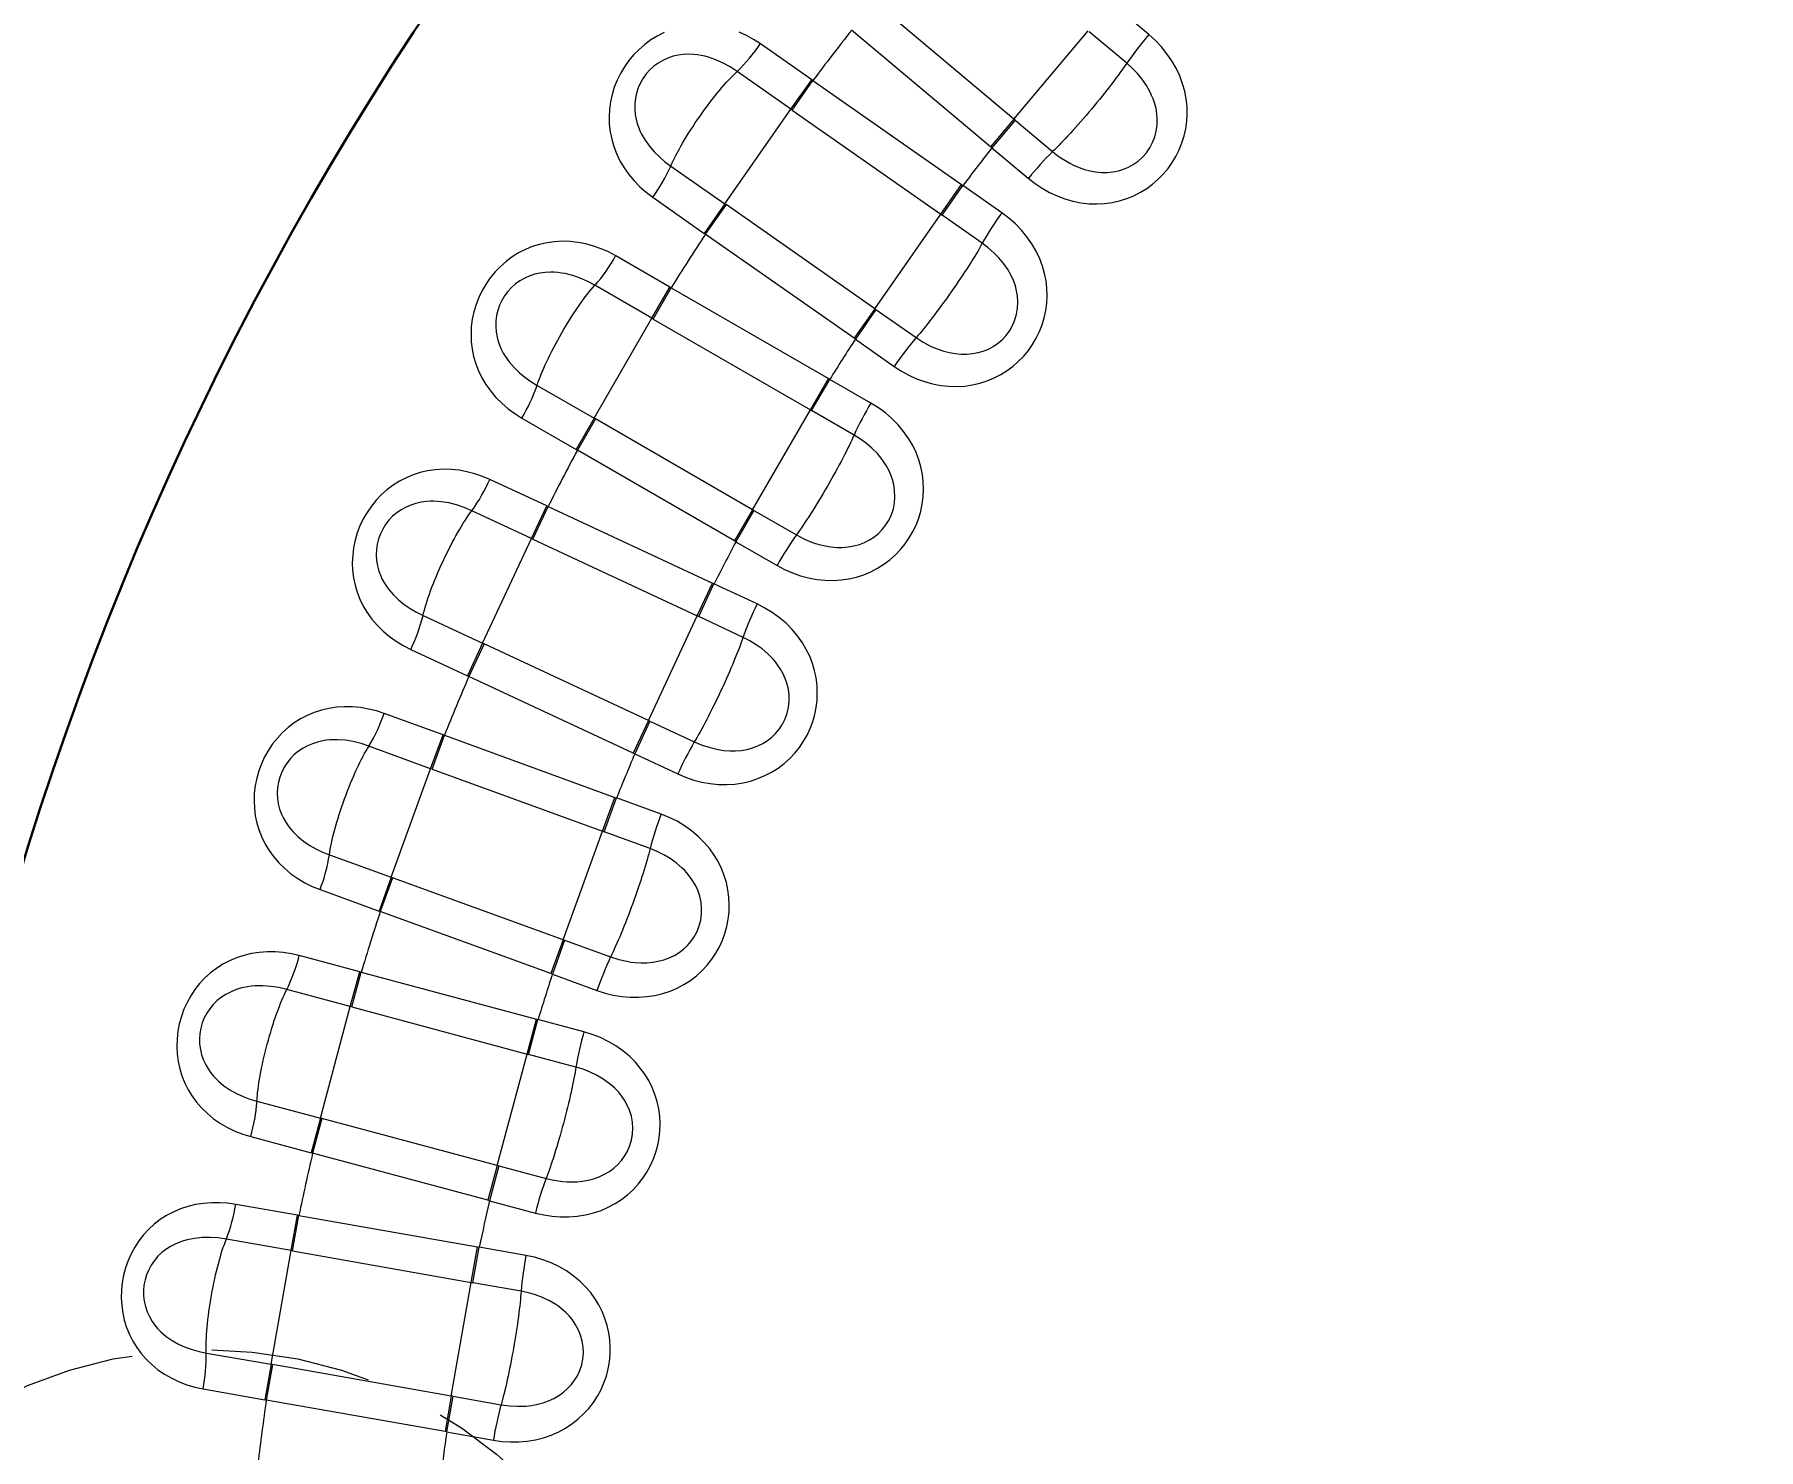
# Model space of a CAD drawing. Extents: x 407 to 892, y -26 to 445.
# Drawn here: x 517.82 to 536.66, y 187.52 to 202.99 of the extents above; entities that cross this region are included whole.
import ezdxf

# ---------------------------------------------------------------- set-up
doc = ezdxf.new("R2010")
doc.units = 0
doc.header["$LTSCALE"] = 7
doc.header["$MEASUREMENT"] = 0
doc.linetypes.add('CENTER2', pattern=[1.125, 0.75, -0.125, 0.125, -0.125])
doc.linetypes.add('HIDDEN', pattern=[0.375, 0.25, -0.125])
doc.layers.get('0').update_dxf_attribs({"linetype": 'CONTINUOUS', "lineweight": 15})
for name, color, linetype, lineweight in [('1', 1, 'CENTER2', 15), ('2', 2, 'HIDDEN', 15), ('3', 3, 'CONTINUOUS', 30), ('8', 251, 'CONTINUOUS', 15)]:
    doc.layers.add(name, color=color, linetype=linetype, lineweight=lineweight)
doc.styles.add('ITALICT', font='ITALICT.shx', dxfattribs={"width": 0.8, "height": 3})
doc.dimstyles.get("Standard").update_dxf_attribs({"dimtxt": 3, "dimasz": 3, "dimexe": 0.5, "dimexo": 0.5, "dimgap": 0.8, "dimtad": 1, "dimdsep": 46, "dimtxsty": 'ITALICT', "dimcen": 0.09, "dimazin": 2, "dimtfac": 1, "dimtmove": 0, "dimatfit": 3, "dimfxl": 1, "dimtolj": 1, "dimtzin": 0, "dimarcsym": 0})

# ---------------------------------------------------------------- blocks, each defined once
blk = doc.blocks.new('*D24')
at = {"color": 0, "lineweight": -2, "transparency": 16777216}
for p, q in [((550.991, 259.614), (435.38, 259.614)), ((435.88, 256.614), (435.88, 110.614)), ((550.991, 107.614), (435.38, 107.614))]:
    blk.add_line(p, q, dxfattribs=at)
at = {"color": 0, "transparency": 16777216}
for points in [[(435.38, 256.614), (436.38, 256.614), (435.88, 259.614)], [(435.38, 110.614), (436.38, 110.614), (435.88, 107.614)]]:
    blk.add_solid(points, dxfattribs=at)
at = {"color": 0, "transparency": 16777216, "insert": (433.58, 183.614), "char_height": 3, "attachment_point": 5, "rotation": 90, "style": 'ITALICT'}
blk.add_mtext('\\A1;152', dxfattribs=at)
blk = doc.blocks.new('*D33')
at = {"color": 0, "lineweight": -2, "transparency": 16777216}
for p, q in [((491.115, 205.588), (474.637, 211.586)), ((488.491, 183.614), (469.704, 183.614))]:
    blk.add_line(p, q, dxfattribs=at)
blk.add_arc((551.491, 183.614), 81.286, 162.11471, 177.88529, dxfattribs=at)
at = {"color": 0, "transparency": 16777216}
for points in [[(473.66, 208.74), (474.606, 208.415), (475.106, 211.415)], [(470.76, 186.604), (469.76, 186.622), (470.204, 183.614)]]:
    blk.add_solid(points, dxfattribs=at)
at = {"color": 0, "transparency": 16777216, "insert": (469.174, 198.128), "char_height": 3, "attachment_point": 5, "rotation": 80, "style": 'ITALICT'}
blk.add_mtext('\\A1;20°', dxfattribs=at)
blk = doc.blocks.new('*D34')
at = {"color": 0, "lineweight": -2, "transparency": 16777216}
for p, q in [((499.341, 235.763), (487.736, 247.368)), ((488.491, 183.614), (461.329, 183.614))]:
    blk.add_line(p, q, dxfattribs=at)
blk.add_arc((551.491, 183.614), 89.662, 136.91715, 178.08285, dxfattribs=at)
at = {"color": 0, "transparency": 16777216}
for points in [[(485.645, 245.205), (486.364, 244.51), (488.09, 247.014)], [(462.379, 186.605), (461.379, 186.621), (461.829, 183.614)]]:
    blk.add_solid(points, dxfattribs=at)
at = {"color": 0, "transparency": 16777216, "insert": (466.529, 218.806), "char_height": 3, "attachment_point": 5, "rotation": 67.5, "style": 'ITALICT'}
blk.add_mtext('\\A1;45°', dxfattribs=at)

msp = doc.modelspace()

# ---------------------------------------------------------------- linework, layer by layer
at = {"layer": '1'}
msp.add_arc((551.491, 183.614), 57, 12.6703, 166.5373, dxfattribs=at)
at = {"layer": '2'}
msp.add_circle((519.691, 183.614), 5, dxfattribs=at)
at = {"layer": '3'}
for radius in [44.5, 44.5, 40.215, 35.325]:
    msp.add_circle((551.491, 183.614), radius, dxfattribs=at)
at = {"layer": '8', "lineweight": 13, "ltscale": 0.049582}
for p, q in [((528.524, 202.062), (527.004, 203.337)), ((528.27, 201.76), (526.751, 203.035)), ((524.779, 200.219), (526.497, 199.227)), ((523.267, 197.47), (525.064, 196.632)), ((524.365, 195.132), (522.567, 195.97)), ((522.167, 194.958), (524.03, 194.279)), ((521.392, 192.739), (523.307, 192.226)), ((522.777, 190.246), (520.861, 190.76)), ((520.642, 189.693), (522.595, 189.349))]:
    msp.add_line(p, q, dxfattribs=at)
at = {"layer": '8', "lineweight": 13, "ltscale": 0.012961}
for p, q in [((529.999, 202.985), (529.601, 203.318)), ((528.284, 201.749), (528.681, 201.415)), ((528.392, 201.039), (527.967, 201.336)), ((526.792, 199.657), (527.216, 199.359)), ((525.487, 197.443), (525.936, 197.184)), ((525.717, 196.763), (525.247, 196.982)), ((524.381, 195.124), (524.851, 194.905)), ((524.669, 194.466), (524.182, 194.644)), ((523.825, 192.088), (523.324, 192.221)), ((522.794, 190.242), (523.295, 190.107)), ((523.192, 189.644), (522.681, 189.734)), ((522.326, 187.716), (522.836, 187.625))]:
    msp.add_line(p, q, dxfattribs=at)
at = {"layer": '8', "lineweight": 13, "ltscale": 0.031529}
for p, q in [((528.524, 202.062), (529.334, 203.028)), ((527.003, 199.99), (527.727, 201.023)), ((525.669, 197.793), (526.3, 198.886)), ((524.531, 195.489), (525.064, 196.632)), ((523.599, 193.094), (524.03, 194.279)), ((520.947, 191.145), (521.273, 192.363)), ((522.879, 190.627), (523.205, 191.845)), ((522.376, 188.107), (522.595, 189.349))]:
    msp.add_line(p, q, dxfattribs=at)
at = {"layer": '8', "lineweight": 13, "ltscale": 0.013374}
for p, q in [((529.757, 202.673), (529.347, 203.017)), ((528.537, 202.051), (528.947, 201.708)), ((528.178, 200.706), (527.74, 201.013)), ((527.017, 199.98), (527.456, 199.674)), ((526.777, 198.609), (526.314, 198.877)), ((525.684, 197.785), (526.147, 197.518)), ((525.564, 196.398), (525.08, 196.625)), ((524.547, 195.482), (525.032, 195.256)), ((524.549, 194.09), (524.046, 194.273)), ((523.615, 193.088), (524.118, 192.906)), ((523.738, 191.702), (523.222, 191.841)), ((522.895, 190.623), (523.412, 190.485)), ((523.139, 189.252), (522.612, 189.346)), ((522.393, 188.104), (522.92, 188.012))]:
    msp.add_line(p, q, dxfattribs=at)
at = {"layer": '8', "lineweight": 13, "ltscale": 0.017125}
for p, q in [((526.316, 202.492), (525.754, 202.884)), ((524.58, 201.207), (525.14, 200.813)), ((524.766, 200.226), (524.173, 200.568)), ((523.149, 198.794), (523.742, 198.451)), ((523.42, 197.834), (522.799, 198.123)), ((521.933, 196.266), (522.554, 195.976)), ((522.287, 195.333), (521.644, 195.567)), ((520.943, 193.642), (521.587, 193.407)), ((521.377, 192.743), (520.715, 192.92)), ((520.185, 190.942), (520.847, 190.764)), ((520.696, 190.084), (520.021, 190.202))]:
    msp.add_line(p, q, dxfattribs=at)
at = {"layer": '8', "lineweight": 13, "ltscale": 0.017949}
for p, q in [((526.088, 202.17), (525.501, 202.583)), ((524.568, 199.886), (523.946, 200.246))]:
    msp.add_line(p, q, dxfattribs=at)
at = {"layer": '8', "lineweight": 13, "ltscale": 0.009851}
for p, q in [((526.088, 202.17), (526.316, 202.492)), ((522.719, 196.334), (522.554, 195.976)), ((522.151, 194.963), (522.287, 195.333)), ((521.72, 193.778), (521.587, 193.407))]:
    msp.add_line(p, q, dxfattribs=at)
at = {"layer": '8', "lineweight": 13, "ltscale": 0.009853}
for p, q in [((526.102, 202.161), (526.328, 202.483)), ((528.524, 202.062), (528.27, 201.76)), ((528.537, 202.051), (528.284, 201.749)), ((527.727, 201.023), (527.953, 201.346)), ((525.379, 201.128), (525.152, 200.805)), ((524.582, 199.877), (524.779, 200.219)), ((527.003, 199.99), (526.777, 199.667)), ((526.314, 198.877), (526.512, 199.218)), ((523.951, 198.785), (523.754, 198.444)), ((523.267, 197.47), (523.434, 197.827)), ((525.669, 197.793), (525.472, 197.452)), ((525.064, 196.632), (525.231, 196.989)), ((525.08, 196.625), (525.247, 196.982)), ((522.734, 196.327), (522.567, 195.97)), ((524.531, 195.489), (524.365, 195.132)), ((524.547, 195.482), (524.381, 195.124)), ((522.167, 194.958), (522.301, 195.328)), ((524.03, 194.279), (524.165, 194.65)), ((524.046, 194.273), (524.182, 194.644)), ((521.735, 193.772), (521.601, 193.402)), ((523.599, 193.094), (523.464, 192.724)), ((521.29, 192.359), (521.392, 192.739)), ((523.205, 191.845), (523.307, 192.226)), ((523.222, 191.841), (523.324, 192.221)), ((520.963, 191.141), (520.861, 190.76)), ((522.879, 190.627), (522.777, 190.246)), ((522.895, 190.623), (522.794, 190.242)), ((520.642, 189.693), (520.711, 190.081)), ((522.595, 189.349), (522.664, 189.737)), ((522.612, 189.346), (522.681, 189.734)), ((520.423, 188.451), (520.355, 188.063)), ((522.376, 188.107), (522.308, 187.719)), ((522.393, 188.104), (522.326, 187.716))]:
    msp.add_line(p, q, dxfattribs=at)
at = {"layer": '8', "lineweight": 13, "ltscale": 0.000371015}
msp.add_line((526.328, 202.483), (526.316, 202.492), dxfattribs=at)
at = {"layer": '8', "lineweight": 13, "ltscale": 0.049583}
for p, q in [((526.328, 202.483), (527.953, 201.346)), ((526.102, 202.161), (527.727, 201.023)), ((527.003, 199.99), (525.379, 201.128)), ((526.777, 199.667), (525.152, 200.805)), ((524.582, 199.877), (526.3, 198.886)), ((525.669, 197.793), (523.951, 198.785)), ((525.472, 197.452), (523.754, 198.444)), ((523.434, 197.827), (525.231, 196.989)), ((524.531, 195.489), (522.734, 196.327)), ((522.301, 195.328), (524.165, 194.65)), ((523.599, 193.094), (521.735, 193.772)), ((523.464, 192.724), (521.601, 193.402)), ((521.29, 192.359), (523.205, 191.845)), ((522.879, 190.627), (520.963, 191.141)), ((520.711, 190.081), (522.664, 189.737)), ((522.376, 188.107), (520.423, 188.451)), ((522.308, 187.719), (520.355, 188.063))]:
    msp.add_line(p, q, dxfattribs=at)
at = {"layer": '8', "lineweight": 13, "ltscale": 0.03153}
for p, q in [((525.365, 201.137), (526.088, 202.17)), ((523.937, 198.793), (524.568, 199.886)), ((522.719, 196.334), (523.252, 197.477)), ((521.72, 193.778), (522.151, 194.963)), ((520.407, 188.454), (520.626, 189.696))]:
    msp.add_line(p, q, dxfattribs=at)
at = {"layer": '8', "lineweight": 13, "ltscale": 0.00041783}
msp.add_line((526.102, 202.161), (526.088, 202.17), dxfattribs=at)
at = {"layer": '8', "lineweight": 13, "ltscale": 0.000424635}
msp.add_line((528.537, 202.051), (528.524, 202.062), dxfattribs=at)
at = {"layer": '8', "lineweight": 13, "ltscale": 0.000445735}
msp.add_line((528.284, 201.749), (528.27, 201.76), dxfattribs=at)
at = {"layer": '8', "lineweight": 13, "ltscale": 0.01795}
for p, q in [((524.776, 201.548), (525.365, 201.137)), ((523.315, 199.151), (523.937, 198.793)), ((523.252, 197.477), (522.602, 197.782)), ((522.068, 196.636), (522.719, 196.334)), ((522.151, 194.963), (521.477, 195.21)), ((521.044, 194.022), (521.72, 193.778)), ((521.273, 192.363), (520.58, 192.55)), ((520.253, 191.329), (520.947, 191.145)), ((520.626, 189.696), (519.919, 189.822)), ((519.7, 188.577), (520.407, 188.454))]:
    msp.add_line(p, q, dxfattribs=at)
at = {"layer": '8', "lineweight": 13, "ltscale": 0.009852}
for p, q in [((527.74, 201.013), (527.967, 201.336)), ((525.365, 201.137), (525.14, 200.813)), ((524.568, 199.886), (524.766, 200.226)), ((527.017, 199.98), (526.792, 199.657)), ((523.937, 198.793), (523.742, 198.451)), ((523.252, 197.477), (523.42, 197.834)), ((525.684, 197.785), (525.487, 197.443)), ((523.615, 193.088), (523.481, 192.718)), ((521.273, 192.363), (521.377, 192.743)), ((520.947, 191.145), (520.847, 190.764)), ((520.626, 189.696), (520.696, 190.084)), ((520.407, 188.454), (520.34, 188.066))]:
    msp.add_line(p, q, dxfattribs=at)
at = {"layer": '8', "lineweight": 13, "ltscale": 0.000445768}
msp.add_line((527.953, 201.346), (527.967, 201.336), dxfattribs=at)
at = {"layer": '8', "lineweight": 13, "ltscale": 0.000417391}
msp.add_line((525.379, 201.128), (525.365, 201.137), dxfattribs=at)
at = {"layer": '8', "lineweight": 13, "ltscale": 0.000423954}
msp.add_line((527.727, 201.023), (527.74, 201.013), dxfattribs=at)
at = {"layer": '8', "lineweight": 13, "ltscale": 0.000371265}
msp.add_line((525.152, 200.805), (525.14, 200.813), dxfattribs=at)
at = {"layer": '8', "lineweight": 13, "ltscale": 0.000371143}
msp.add_line((524.779, 200.219), (524.766, 200.226), dxfattribs=at)
at = {"layer": '8', "lineweight": 13, "ltscale": 0.000417046}
msp.add_line((524.582, 199.877), (524.568, 199.886), dxfattribs=at)
at = {"layer": '8', "lineweight": 13, "ltscale": 0.000424579}
msp.add_line((527.017, 199.98), (527.003, 199.99), dxfattribs=at)
at = {"layer": '8', "lineweight": 13, "ltscale": 0.000445518}
msp.add_line((526.792, 199.657), (526.777, 199.667), dxfattribs=at)
at = {"layer": '8', "lineweight": 13, "ltscale": 0.009854}
msp.add_line((526.3, 198.886), (526.497, 199.227), dxfattribs=at)
at = {"layer": '8', "lineweight": 13, "ltscale": 0.000445438}
msp.add_line((526.497, 199.227), (526.512, 199.218), dxfattribs=at)
at = {"layer": '8', "lineweight": 13, "ltscale": 0.012962}
for p, q in [((526.961, 198.959), (526.512, 199.218)), ((523.481, 192.718), (523.968, 192.54))]:
    msp.add_line(p, q, dxfattribs=at)
at = {"layer": '8', "lineweight": 13, "ltscale": 0.000417325}
msp.add_line((523.951, 198.785), (523.937, 198.793), dxfattribs=at)
at = {"layer": '8', "lineweight": 13, "ltscale": 0.000424518}
for p, q in [((526.3, 198.886), (526.314, 198.877)), ((525.684, 197.785), (525.669, 197.793))]:
    msp.add_line(p, q, dxfattribs=at)
at = {"layer": '8', "lineweight": 13, "ltscale": 0.000370584}
msp.add_line((523.754, 198.444), (523.742, 198.451), dxfattribs=at)
at = {"layer": '8', "lineweight": 13, "ltscale": 0.000371403}
msp.add_line((523.434, 197.827), (523.42, 197.834), dxfattribs=at)
at = {"layer": '8', "lineweight": 13, "ltscale": 0.000417768}
msp.add_line((523.267, 197.47), (523.252, 197.477), dxfattribs=at)
at = {"layer": '8', "lineweight": 13, "ltscale": 0.000445997}
msp.add_line((525.487, 197.443), (525.472, 197.452), dxfattribs=at)
at = {"layer": '8', "lineweight": 13, "ltscale": 0.000445422}
msp.add_line((525.231, 196.989), (525.247, 196.982), dxfattribs=at)
at = {"layer": '8', "lineweight": 13, "ltscale": 0.000424589}
msp.add_line((525.064, 196.632), (525.08, 196.625), dxfattribs=at)
at = {"layer": '8', "lineweight": 13, "ltscale": 0.000417123}
msp.add_line((522.734, 196.327), (522.719, 196.334), dxfattribs=at)
at = {"layer": '8', "lineweight": 13, "ltscale": 0.000370987}
msp.add_line((522.567, 195.97), (522.554, 195.976), dxfattribs=at)
at = {"layer": '8', "lineweight": 13, "ltscale": 0.000424266}
msp.add_line((524.547, 195.482), (524.531, 195.489), dxfattribs=at)
at = {"layer": '8', "lineweight": 13, "ltscale": 0.000370693}
msp.add_line((522.301, 195.328), (522.287, 195.333), dxfattribs=at)
at = {"layer": '8', "lineweight": 13, "ltscale": 0.000446113}
msp.add_line((524.381, 195.124), (524.365, 195.132), dxfattribs=at)
at = {"layer": '8', "lineweight": 13, "ltscale": 0.000417559}
msp.add_line((522.167, 194.958), (522.151, 194.963), dxfattribs=at)
at = {"layer": '8', "lineweight": 13, "ltscale": 0.000445782}
msp.add_line((524.165, 194.65), (524.182, 194.644), dxfattribs=at)
at = {"layer": '8', "lineweight": 13, "ltscale": 0.000424794}
msp.add_line((524.03, 194.279), (524.046, 194.273), dxfattribs=at)
at = {"layer": '8', "lineweight": 13, "ltscale": 0.000417037}
msp.add_line((521.735, 193.772), (521.72, 193.778), dxfattribs=at)
at = {"layer": '8', "lineweight": 13, "ltscale": 0.00037076}
msp.add_line((521.601, 193.402), (521.587, 193.407), dxfattribs=at)
at = {"layer": '8', "lineweight": 13, "ltscale": 0.000424532}
msp.add_line((523.615, 193.088), (523.599, 193.094), dxfattribs=at)
at = {"layer": '8', "lineweight": 13, "ltscale": 0.000370851}
msp.add_line((521.392, 192.739), (521.377, 192.743), dxfattribs=at)
at = {"layer": '8', "lineweight": 13, "ltscale": 0.000445521}
msp.add_line((523.481, 192.718), (523.464, 192.724), dxfattribs=at)
at = {"layer": '8', "lineweight": 13, "ltscale": 0.000417146}
msp.add_line((521.29, 192.359), (521.273, 192.363), dxfattribs=at)
at = {"layer": '8', "lineweight": 13, "ltscale": 0.000445651}
msp.add_line((523.307, 192.226), (523.324, 192.221), dxfattribs=at)
at = {"layer": '8', "lineweight": 13, "ltscale": 0.000424371}
msp.add_line((523.205, 191.845), (523.222, 191.841), dxfattribs=at)
at = {"layer": '8', "lineweight": 13, "ltscale": 0.000416948}
msp.add_line((520.963, 191.141), (520.947, 191.145), dxfattribs=at)
at = {"layer": '8', "lineweight": 13, "ltscale": 0.000371442}
msp.add_line((520.861, 190.76), (520.847, 190.764), dxfattribs=at)
at = {"layer": '8', "lineweight": 13, "ltscale": 0.000424713}
msp.add_line((522.895, 190.623), (522.879, 190.627), dxfattribs=at)
at = {"layer": '8', "lineweight": 13, "ltscale": 0.000371025}
msp.add_line((520.711, 190.081), (520.696, 190.084), dxfattribs=at)
at = {"layer": '8', "lineweight": 13, "ltscale": 0.00044619}
msp.add_line((522.794, 190.242), (522.777, 190.246), dxfattribs=at)
at = {"layer": '8', "lineweight": 13, "ltscale": 0.000445539}
msp.add_line((522.664, 189.737), (522.681, 189.734), dxfattribs=at)
at = {"layer": '8', "lineweight": 13, "ltscale": 0.000417696}
msp.add_line((520.642, 189.693), (520.626, 189.696), dxfattribs=at)
at = {"layer": '8', "lineweight": 13, "ltscale": 0.00042459}
msp.add_line((522.595, 189.349), (522.612, 189.346), dxfattribs=at)
at = {"layer": '8', "lineweight": 13, "ltscale": 0.000416811}
msp.add_line((520.423, 188.451), (520.407, 188.454), dxfattribs=at)
at = {"layer": '8', "lineweight": 13, "ltscale": 0.017124}
msp.add_line((519.666, 188.185), (520.34, 188.066), dxfattribs=at)
at = {"layer": '8', "lineweight": 13, "ltscale": 0.000371291}
msp.add_line((520.355, 188.063), (520.34, 188.066), dxfattribs=at)
at = {"layer": '8', "lineweight": 13, "ltscale": 0.000424458}
msp.add_line((522.393, 188.104), (522.376, 188.107), dxfattribs=at)
at = {"layer": '8', "lineweight": 13, "ltscale": 0.000445406}
msp.add_line((522.326, 187.716), (522.308, 187.719), dxfattribs=at)
at = {"layer": '8', "lineweight": 13}
for points in [[(524.701, 203.008), (524.627, 202.97), (524.557, 202.927), (524.49, 202.878), (524.428, 202.824), (524.369, 202.765), (524.316, 202.701), (524.268, 202.633), (524.225, 202.562), (524.188, 202.487), (524.158, 202.41), (524.133, 202.331), (524.116, 202.25), (524.104, 202.169), (524.1, 202.087), (524.103, 202.005), (524.112, 201.923), (524.129, 201.842), (524.152, 201.763), (524.181, 201.685), (524.22, 201.606), (524.265, 201.529), (524.317, 201.456), (524.374, 201.387), (524.438, 201.322), (524.506, 201.262), (524.58, 201.207)], [(525.754, 202.884), (525.68, 202.933), (525.602, 202.976), (525.522, 203.012)], [(528.681, 201.415), (528.755, 201.358), (528.832, 201.306), (528.913, 201.26), (528.996, 201.222), (529.082, 201.189), (529.169, 201.165), (529.257, 201.147), (529.345, 201.137), (529.43, 201.135), (529.514, 201.139), (529.597, 201.151), (529.678, 201.169), (529.757, 201.194), (529.833, 201.225), (529.906, 201.262), (529.976, 201.305), (530.04, 201.352), (530.101, 201.404), (530.156, 201.461), (530.208, 201.522), (530.254, 201.587), (530.295, 201.655), (530.331, 201.726), (530.36, 201.801), (530.384, 201.878), (530.402, 201.957), (530.413, 202.038), (530.418, 202.12), (530.416, 202.202), (530.407, 202.284), (530.391, 202.366), (530.368, 202.447), (530.336, 202.534), (530.297, 202.618), (530.25, 202.7), (530.196, 202.777), (530.136, 202.851), (530.07, 202.921), (529.999, 202.985)], [(525.501, 202.583), (525.425, 202.632), (525.347, 202.675), (525.268, 202.711), (525.188, 202.738), (525.147, 202.749), (525.107, 202.758), (525.068, 202.764), (525.028, 202.768), (524.97, 202.771), (524.912, 202.768), (524.855, 202.76), (524.8, 202.748), (524.743, 202.729), (524.689, 202.704), (524.637, 202.674), (524.59, 202.639), (524.546, 202.599), (524.507, 202.555), (524.472, 202.508), (524.443, 202.457), (524.419, 202.403), (524.4, 202.347), (524.388, 202.289), (524.381, 202.23), (524.381, 202.171), (524.386, 202.11), (524.395, 202.063), (524.407, 202.015), (524.424, 201.968), (524.438, 201.933), (524.455, 201.898), (524.494, 201.831), (524.541, 201.765), (524.595, 201.703), (524.651, 201.648), (524.711, 201.596), (524.776, 201.548)], [(528.947, 201.708), (529.02, 201.651), (529.097, 201.602), (529.136, 201.58), (529.176, 201.56), (529.236, 201.534), (529.296, 201.512), (529.357, 201.496), (529.417, 201.485), (529.482, 201.479), (529.545, 201.479), (529.606, 201.485), (529.666, 201.497), (529.723, 201.515), (529.777, 201.537), (529.828, 201.565), (529.881, 201.603), (529.93, 201.646), (529.972, 201.695), (530.009, 201.748), (530.04, 201.805), (530.063, 201.867), (530.08, 201.931), (530.089, 201.998), (530.09, 202.067), (530.086, 202.121), (530.077, 202.176), (530.063, 202.23), (530.044, 202.285), (530.029, 202.321), (530.012, 202.357), (529.972, 202.428), (529.925, 202.497), (529.874, 202.559), (529.818, 202.617), (529.757, 202.673)], [(527.216, 199.359), (527.295, 199.309), (527.376, 199.264), (527.461, 199.225), (527.547, 199.194), (527.635, 199.17), (527.724, 199.152), (527.813, 199.143), (527.902, 199.14), (527.987, 199.145), (528.07, 199.157), (528.152, 199.176), (528.231, 199.201), (528.307, 199.233), (528.381, 199.27), (528.45, 199.314), (528.516, 199.363), (528.576, 199.415), (528.631, 199.472), (528.682, 199.534), (528.728, 199.599), (528.768, 199.667), (528.803, 199.739), (528.832, 199.813), (528.856, 199.89), (528.873, 199.969), (528.884, 200.049), (528.888, 200.131), (528.885, 200.213), (528.876, 200.294), (528.859, 200.376), (528.837, 200.456), (528.807, 200.535), (528.768, 200.618), (528.721, 200.699), (528.667, 200.776), (528.607, 200.849), (528.541, 200.917), (528.469, 200.981), (528.392, 201.039)], [(524.173, 200.568), (524.094, 200.61), (524.013, 200.646), (523.93, 200.675), (523.845, 200.698), (523.76, 200.715), (523.674, 200.724), (523.588, 200.727), (523.503, 200.722), (523.421, 200.711), (523.34, 200.693), (523.262, 200.668), (523.186, 200.637), (523.112, 200.599), (523.042, 200.556), (522.976, 200.506), (522.914, 200.452), (522.856, 200.392), (522.803, 200.328), (522.756, 200.26), (522.714, 200.188), (522.677, 200.113), (522.647, 200.036), (522.623, 199.956), (522.606, 199.875), (522.595, 199.793), (522.592, 199.711), (522.594, 199.629), (522.604, 199.548), (522.621, 199.467), (522.644, 199.388), (522.674, 199.311), (522.71, 199.236), (522.755, 199.161), (522.807, 199.088), (522.865, 199.02), (522.929, 198.956), (522.997, 198.897), (523.071, 198.843), (523.149, 198.794)], [(527.456, 199.674), (527.534, 199.624), (527.614, 199.581), (527.655, 199.563), (527.696, 199.546), (527.759, 199.526), (527.821, 199.51), (527.883, 199.499), (527.944, 199.493), (528.008, 199.493), (528.071, 199.499), (528.132, 199.51), (528.19, 199.527), (528.246, 199.549), (528.298, 199.577), (528.346, 199.609), (528.396, 199.651), (528.44, 199.698), (528.479, 199.75), (528.51, 199.807), (528.536, 199.867), (528.554, 199.93), (528.565, 199.995), (528.568, 200.063), (528.563, 200.131), (528.554, 200.185), (528.54, 200.239), (528.522, 200.292), (528.499, 200.345), (528.48, 200.38), (528.46, 200.414), (528.414, 200.481), (528.361, 200.545), (528.305, 200.602), (528.244, 200.656), (528.178, 200.706)], [(523.946, 200.246), (523.867, 200.288), (523.785, 200.324), (523.703, 200.352), (523.621, 200.373), (523.58, 200.38), (523.539, 200.385), (523.499, 200.388), (523.459, 200.389), (523.401, 200.386), (523.343, 200.379), (523.288, 200.366), (523.234, 200.349), (523.179, 200.325), (523.127, 200.295), (523.078, 200.261), (523.034, 200.222), (522.994, 200.179), (522.958, 200.131), (522.928, 200.081), (522.903, 200.028), (522.884, 199.972), (522.871, 199.915), (522.863, 199.856), (522.862, 199.797), (522.866, 199.737), (522.877, 199.678), (522.89, 199.631), (522.907, 199.585), (522.927, 199.539), (522.945, 199.505), (522.964, 199.472), (523.009, 199.408), (523.062, 199.347), (523.121, 199.29), (523.181, 199.24), (523.246, 199.194), (523.315, 199.151)], [(525.936, 197.184), (526.019, 197.14), (526.104, 197.103), (526.191, 197.072), (526.28, 197.048), (526.37, 197.031), (526.46, 197.022), (526.55, 197.02), (526.639, 197.026), (526.722, 197.038), (526.804, 197.057), (526.884, 197.083), (526.961, 197.115), (527.034, 197.153), (527.104, 197.197), (527.17, 197.246), (527.231, 197.3), (527.286, 197.358), (527.336, 197.42), (527.381, 197.485), (527.421, 197.554), (527.456, 197.626), (527.484, 197.7), (527.507, 197.777), (527.523, 197.855), (527.533, 197.935), (527.537, 198.016), (527.534, 198.098), (527.524, 198.179), (527.508, 198.26), (527.485, 198.34), (527.455, 198.418), (527.419, 198.494), (527.372, 198.573), (527.318, 198.649), (527.258, 198.721), (527.192, 198.789), (527.12, 198.851), (527.043, 198.908), (526.961, 198.959)], [(526.147, 197.518), (526.229, 197.475), (526.313, 197.44), (526.356, 197.425), (526.398, 197.412), (526.462, 197.397), (526.525, 197.386), (526.588, 197.381), (526.649, 197.381), (526.714, 197.386), (526.776, 197.397), (526.836, 197.414), (526.892, 197.436), (526.945, 197.463), (526.995, 197.495), (527.04, 197.531), (527.086, 197.577), (527.126, 197.628), (527.16, 197.683), (527.187, 197.742), (527.207, 197.804), (527.219, 197.869), (527.224, 197.935), (527.221, 198.002), (527.211, 198.07), (527.197, 198.123), (527.179, 198.175), (527.156, 198.227), (527.128, 198.277), (527.107, 198.31), (527.084, 198.343), (527.032, 198.406), (526.973, 198.465), (526.913, 198.517), (526.847, 198.565), (526.777, 198.609)], [(522.799, 198.123), (522.717, 198.157), (522.633, 198.186), (522.548, 198.208), (522.461, 198.224), (522.375, 198.233), (522.288, 198.235), (522.203, 198.23), (522.118, 198.218), (522.038, 198.199), (521.959, 198.174), (521.883, 198.143), (521.81, 198.105), (521.74, 198.061), (521.674, 198.012), (521.612, 197.957), (521.555, 197.897), (521.503, 197.833), (521.456, 197.764), (521.414, 197.692), (521.379, 197.617), (521.349, 197.539), (521.326, 197.459), (521.309, 197.378), (521.299, 197.296), (521.295, 197.214), (521.298, 197.131), (521.309, 197.05), (521.325, 196.969), (521.349, 196.891), (521.379, 196.814), (521.415, 196.74), (521.458, 196.669), (521.51, 196.597), (521.567, 196.53), (521.631, 196.467), (521.7, 196.409), (521.774, 196.356), (521.852, 196.308), (521.933, 196.266)], [(522.602, 197.782), (522.519, 197.817), (522.434, 197.846), (522.35, 197.867), (522.266, 197.88), (522.225, 197.884), (522.184, 197.885), (522.144, 197.885), (522.104, 197.882), (522.046, 197.874), (521.989, 197.862), (521.935, 197.844), (521.883, 197.822), (521.83, 197.793), (521.781, 197.76), (521.736, 197.721), (521.695, 197.679), (521.658, 197.632), (521.627, 197.582), (521.602, 197.529), (521.581, 197.474), (521.567, 197.417), (521.559, 197.358), (521.556, 197.299), (521.56, 197.24), (521.57, 197.181), (521.586, 197.123), (521.603, 197.077), (521.623, 197.032), (521.648, 196.989), (521.668, 196.957), (521.691, 196.926), (521.741, 196.866), (521.799, 196.81), (521.863, 196.758), (521.927, 196.713), (521.996, 196.673), (522.068, 196.636)], [(524.851, 194.905), (524.937, 194.869), (525.025, 194.839), (525.115, 194.816), (525.205, 194.8), (525.296, 194.791), (525.387, 194.789), (525.476, 194.795), (525.564, 194.809), (525.647, 194.828), (525.727, 194.854), (525.804, 194.887), (525.877, 194.925), (525.947, 194.97), (526.013, 195.019), (526.074, 195.074), (526.13, 195.134), (526.18, 195.196), (526.225, 195.262), (526.264, 195.331), (526.298, 195.403), (526.326, 195.478), (526.348, 195.554), (526.364, 195.633), (526.373, 195.712), (526.376, 195.793), (526.373, 195.874), (526.363, 195.955), (526.346, 196.035), (526.323, 196.114), (526.293, 196.191), (526.256, 196.266), (526.213, 196.339), (526.16, 196.414), (526.1, 196.485), (526.034, 196.552), (525.962, 196.613), (525.884, 196.669), (525.803, 196.719), (525.717, 196.763)], [(525.032, 195.256), (525.117, 195.221), (525.204, 195.193), (525.248, 195.182), (525.291, 195.173), (525.356, 195.163), (525.42, 195.158), (525.483, 195.158), (525.544, 195.163), (525.608, 195.174), (525.669, 195.191), (525.727, 195.212), (525.781, 195.239), (525.832, 195.271), (525.878, 195.307), (525.92, 195.347), (525.962, 195.397), (525.997, 195.451), (526.026, 195.509), (526.048, 195.57), (526.062, 195.634), (526.069, 195.699), (526.068, 195.765), (526.06, 195.832), (526.043, 195.899), (526.025, 195.95), (526.002, 196.001), (525.975, 196.05), (525.942, 196.098), (525.919, 196.129), (525.893, 196.16), (525.836, 196.218), (525.772, 196.272), (525.707, 196.318), (525.637, 196.361), (525.564, 196.398)], [(521.644, 195.567), (521.559, 195.594), (521.473, 195.615), (521.386, 195.63), (521.298, 195.638), (521.211, 195.64), (521.125, 195.634), (521.04, 195.622), (520.957, 195.602), (520.878, 195.577), (520.802, 195.545), (520.729, 195.507), (520.66, 195.463), (520.594, 195.413), (520.533, 195.358), (520.476, 195.298), (520.424, 195.234), (520.378, 195.165), (520.337, 195.093), (520.302, 195.017), (520.273, 194.939), (520.25, 194.859), (520.234, 194.778), (520.224, 194.695), (520.221, 194.612), (520.225, 194.53), (520.235, 194.448), (520.252, 194.368), (520.276, 194.289), (520.306, 194.213), (520.343, 194.139), (520.386, 194.069), (520.435, 194.002), (520.492, 193.935), (520.556, 193.872), (520.625, 193.815), (520.698, 193.763), (520.776, 193.717), (520.858, 193.677), (520.943, 193.642)], [(521.477, 195.21), (521.391, 195.238), (521.305, 195.259), (521.219, 195.273), (521.134, 195.279), (521.092, 195.279), (521.051, 195.277), (521.011, 195.273), (520.972, 195.267), (520.915, 195.254), (520.86, 195.236), (520.807, 195.214), (520.758, 195.188), (520.707, 195.154), (520.661, 195.117), (520.619, 195.074), (520.582, 195.028), (520.55, 194.979), (520.524, 194.926), (520.502, 194.871), (520.487, 194.814), (520.478, 194.756), (520.475, 194.697), (520.478, 194.638), (520.486, 194.58), (520.501, 194.522), (520.522, 194.465), (520.543, 194.421), (520.568, 194.378), (520.595, 194.337), (520.619, 194.307), (520.644, 194.278), (520.699, 194.223), (520.762, 194.172), (520.83, 194.125), (520.898, 194.087), (520.97, 194.052), (521.044, 194.022)], [(523.968, 192.54), (524.057, 192.511), (524.147, 192.489), (524.239, 192.474), (524.33, 192.466), (524.422, 192.465), (524.512, 192.472), (524.601, 192.485), (524.687, 192.506), (524.768, 192.533), (524.845, 192.566), (524.919, 192.605), (524.989, 192.65), (525.055, 192.7), (525.116, 192.756), (525.172, 192.815), (525.223, 192.88), (525.267, 192.946), (525.306, 193.016), (525.339, 193.088), (525.366, 193.163), (525.388, 193.239), (525.403, 193.318), (525.412, 193.397), (525.414, 193.477), (525.41, 193.558), (525.4, 193.638), (525.383, 193.718), (525.359, 193.796), (525.329, 193.873), (525.292, 193.947), (525.249, 194.019), (525.2, 194.087), (525.141, 194.158), (525.075, 194.223), (525.003, 194.284), (524.926, 194.339), (524.844, 194.388), (524.758, 194.43), (524.669, 194.466)], [(524.118, 192.906), (524.206, 192.878), (524.295, 192.858), (524.339, 192.85), (524.383, 192.845), (524.449, 192.841), (524.513, 192.842), (524.576, 192.848), (524.636, 192.858), (524.699, 192.874), (524.758, 192.896), (524.814, 192.923), (524.866, 192.954), (524.913, 192.99), (524.956, 193.03), (524.995, 193.074), (525.032, 193.127), (525.063, 193.184), (525.086, 193.244), (525.102, 193.307), (525.111, 193.372), (525.112, 193.437), (525.106, 193.503), (525.091, 193.569), (525.069, 193.634), (525.047, 193.684), (525.019, 193.732), (524.988, 193.779), (524.952, 193.824), (524.925, 193.853), (524.897, 193.881), (524.835, 193.934), (524.767, 193.982), (524.698, 194.023), (524.625, 194.059), (524.549, 194.09)], [(520.715, 192.92), (520.629, 192.94), (520.541, 192.953), (520.453, 192.961), (520.365, 192.961), (520.279, 192.955), (520.193, 192.942), (520.11, 192.922), (520.028, 192.896), (519.952, 192.863), (519.879, 192.825), (519.81, 192.781), (519.744, 192.731), (519.683, 192.676), (519.627, 192.615), (519.576, 192.551), (519.53, 192.482), (519.489, 192.409), (519.455, 192.334), (519.427, 192.256), (519.404, 192.175), (519.389, 192.094), (519.38, 192.011), (519.377, 191.928), (519.381, 191.845), (519.392, 191.764), (519.41, 191.683), (519.434, 191.605), (519.464, 191.528), (519.501, 191.455), (519.544, 191.385), (519.593, 191.318), (519.647, 191.255), (519.711, 191.194), (519.779, 191.137), (519.853, 191.086), (519.931, 191.041), (520.013, 191.002), (520.098, 190.969), (520.185, 190.942)], [(520.58, 192.55), (520.492, 192.571), (520.404, 192.584), (520.318, 192.59), (520.233, 192.589), (520.191, 192.585), (520.151, 192.58), (520.111, 192.572), (520.073, 192.563), (520.017, 192.545), (519.963, 192.522), (519.913, 192.496), (519.866, 192.465), (519.819, 192.428), (519.776, 192.386), (519.738, 192.34), (519.705, 192.291), (519.677, 192.239), (519.655, 192.184), (519.639, 192.127), (519.629, 192.069), (519.625, 192.011), (519.627, 191.952), (519.635, 191.893), (519.649, 191.836), (519.669, 191.779), (519.694, 191.725), (519.719, 191.683), (519.747, 191.642), (519.778, 191.604), (519.804, 191.576), (519.832, 191.549), (519.892, 191.499), (519.958, 191.453), (520.03, 191.413), (520.102, 191.381), (520.176, 191.353), (520.253, 191.329)], [(523.295, 190.107), (523.386, 190.086), (523.478, 190.072), (523.57, 190.065), (523.662, 190.065), (523.753, 190.072), (523.843, 190.087), (523.93, 190.108), (524.014, 190.136), (524.092, 190.17), (524.166, 190.21), (524.236, 190.255), (524.302, 190.306), (524.363, 190.362), (524.419, 190.422), (524.47, 190.487), (524.515, 190.555), (524.553, 190.625), (524.586, 190.698), (524.613, 190.773), (524.633, 190.849), (524.648, 190.928), (524.656, 191.007), (524.658, 191.087), (524.654, 191.167), (524.643, 191.247), (524.626, 191.326), (524.602, 191.404), (524.571, 191.48), (524.534, 191.554), (524.491, 191.625), (524.442, 191.692), (524.388, 191.756), (524.322, 191.821), (524.251, 191.881), (524.174, 191.935), (524.092, 191.983), (524.006, 192.024), (523.917, 192.059), (523.825, 192.088)], [(523.412, 190.485), (523.502, 190.465), (523.593, 190.452), (523.638, 190.449), (523.682, 190.448), (523.748, 190.449), (523.811, 190.456), (523.873, 190.467), (523.932, 190.482), (523.993, 190.504), (524.051, 190.531), (524.104, 190.562), (524.153, 190.598), (524.197, 190.638), (524.237, 190.682), (524.271, 190.728), (524.303, 190.785), (524.329, 190.844), (524.347, 190.907), (524.358, 190.97), (524.361, 191.035), (524.357, 191.101), (524.344, 191.166), (524.324, 191.231), (524.296, 191.294), (524.27, 191.341), (524.238, 191.387), (524.203, 191.43), (524.163, 191.472), (524.134, 191.499), (524.103, 191.524), (524.037, 191.571), (523.965, 191.613), (523.893, 191.648), (523.817, 191.678), (523.738, 191.702)], [(520.021, 190.202), (519.933, 190.215), (519.845, 190.22), (519.756, 190.22), (519.669, 190.213), (519.583, 190.199), (519.499, 190.179), (519.418, 190.152), (519.339, 190.118), (519.266, 190.079), (519.197, 190.035), (519.131, 189.985), (519.07, 189.929), (519.014, 189.869), (518.964, 189.804), (518.918, 189.735), (518.878, 189.663), (518.845, 189.587), (518.817, 189.508), (518.795, 189.428), (518.78, 189.346), (518.772, 189.263), (518.77, 189.18), (518.775, 189.098), (518.786, 189.015), (518.804, 188.935), (518.829, 188.856), (518.859, 188.78), (518.896, 188.707), (518.94, 188.637), (518.988, 188.571), (519.043, 188.509), (519.103, 188.451), (519.171, 188.395), (519.244, 188.345), (519.322, 188.301), (519.404, 188.262), (519.488, 188.23), (519.576, 188.204), (519.666, 188.185)], [(519.919, 189.822), (519.83, 189.835), (519.741, 189.84), (519.654, 189.839), (519.57, 189.83), (519.529, 189.823), (519.489, 189.814), (519.45, 189.803), (519.412, 189.79), (519.358, 189.768), (519.307, 189.741), (519.259, 189.71), (519.215, 189.675), (519.171, 189.634), (519.132, 189.588), (519.098, 189.539), (519.07, 189.488), (519.047, 189.433), (519.03, 189.377), (519.018, 189.319), (519.013, 189.26), (519.014, 189.202), (519.021, 189.143), (519.034, 189.086), (519.053, 189.029), (519.078, 188.975), (519.108, 188.923), (519.137, 188.883), (519.168, 188.845), (519.203, 188.809), (519.231, 188.784), (519.261, 188.759), (519.325, 188.715), (519.395, 188.675), (519.47, 188.642), (519.544, 188.615), (519.621, 188.594), (519.7, 188.577)], [(522.836, 187.625), (522.929, 187.612), (523.022, 187.606), (523.114, 187.607), (523.206, 187.615), (523.296, 187.63), (523.384, 187.652), (523.469, 187.681), (523.55, 187.717), (523.625, 187.757), (523.695, 187.803), (523.761, 187.854), (523.822, 187.911), (523.878, 187.972), (523.929, 188.037), (523.974, 188.105), (524.013, 188.177), (524.045, 188.251), (524.071, 188.326), (524.091, 188.403), (524.105, 188.481), (524.113, 188.56), (524.114, 188.64), (524.109, 188.72), (524.098, 188.799), (524.08, 188.878), (524.056, 188.955), (524.025, 189.031), (523.988, 189.104), (523.945, 189.174), (523.896, 189.241), (523.841, 189.304), (523.781, 189.363), (523.71, 189.422), (523.634, 189.475), (523.552, 189.522), (523.467, 189.563), (523.378, 189.597), (523.286, 189.624), (523.192, 189.644)], [(522.92, 188.012), (523.012, 187.999), (523.103, 187.995), (523.148, 187.995), (523.192, 187.998), (523.257, 188.005), (523.32, 188.017), (523.381, 188.034), (523.439, 188.054), (523.497, 188.081), (523.552, 188.113), (523.602, 188.149), (523.648, 188.189), (523.689, 188.232), (523.724, 188.279), (523.754, 188.329), (523.782, 188.388), (523.802, 188.45), (523.815, 188.513), (523.82, 188.578), (523.818, 188.643), (523.807, 188.708), (523.789, 188.772), (523.764, 188.834), (523.73, 188.894), (523.7, 188.939), (523.665, 188.982), (523.625, 189.022), (523.582, 189.06), (523.551, 189.084), (523.518, 189.107), (523.448, 189.148), (523.372, 189.184), (523.297, 189.212), (523.219, 189.235), (523.139, 189.252)]]:
    msp.add_lwpolyline(points, dxfattribs=at)
for centre, radius, start, end in [((551.491, 183.614), 31.452, 141.867, 143.133), ((533.042, 200.372), 4.011, 139.3381, 144.9895), ((524.111, 204), 1.985, 314.4412, 325.8234), ((551.491, 183.614), 29.452, 141.9938, 143.0062), ((531.784, 198.872), 4.011, 135.0105, 140.6618), ((522.969, 202.369), 1.985, 324.1767, 335.5589), ((531.651, 198.7), 4.011, 144.3381, 149.9895), ((551.491, 183.614), 31.452, 146.867, 148.133), ((522.439, 201.536), 1.985, 319.4412, 330.8233), ((551.491, 183.614), 29.452, 146.9938, 148.0062), ((530.529, 197.097), 4.011, 140.0105, 145.6618), ((521.443, 199.812), 1.985, 329.1767, 340.5589), ((530.412, 196.913), 4.011, 149.3381, 154.9895), ((551.491, 183.614), 31.452, 151.867, 153.133), ((520.987, 198.936), 1.985, 324.4412, 335.8233), ((551.491, 183.614), 29.452, 151.9938, 153.0062), ((529.433, 195.218), 4.011, 145.0105, 150.6618), ((529.333, 195.026), 4.011, 154.3381, 159.9895), ((520.146, 197.131), 1.985, 334.1767, 345.5589), ((551.491, 183.614), 31.452, 156.867, 158.133), ((519.768, 196.219), 1.985, 329.4412, 340.8233), ((528.506, 193.252), 4.011, 150.0105, 155.6618), ((551.491, 183.614), 29.452, 156.9938, 158.0062), ((528.423, 193.051), 4.011, 159.3381, 164.9895), ((519.087, 194.348), 1.985, 339.1767, 350.5589), ((551.491, 183.614), 31.452, 161.867, 163.133), ((518.79, 193.406), 1.985, 334.4412, 345.8233), ((527.753, 191.212), 4.011, 155.0105, 160.6618), ((551.491, 183.614), 29.452, 161.9938, 163.0062), ((527.688, 191.005), 4.011, 164.3381, 169.9895), ((518.275, 191.483), 1.985, 344.1767, 355.5589), ((551.491, 183.614), 31.452, 166.867, 168.133), ((527.181, 189.114), 4.011, 160.0105, 165.6618), ((518.061, 190.519), 1.985, 339.4411, 350.8233), ((551.491, 183.614), 29.452, 166.9938, 168.0062), ((527.134, 188.902), 4.011, 169.3381, 174.9895), ((517.715, 188.558), 1.985, 349.1767, 0.5589), ((551.491, 183.614), 31.452, 171.867, 173.133), ((526.794, 186.974), 4.011, 165.0105, 170.6618), ((551.491, 183.614), 29.452, 171.9938, 173.0062)]:
    msp.add_arc(centre, radius, start, end, dxfattribs=at)
at = {"layer": '8', "lineweight": 13, "extrusion": (0, 0, -1)}
for centre, major_axis, ratio, start_param, end_param in [((525.207, 202.017), (-0.459, -0.655), 0.171335, 0.660114, 2.481479), ((529.318, 202.218), (-0.514, -0.613), 0.08912, 3.80602, 5.618757), ((527.781, 200.215), (-0.459, -0.655), 0.08912, 3.80602, 5.618757), ((523.703, 199.657), (-0.4, -0.693), 0.171335, 0.660114, 2.481479), ((526.424, 198.086), (-0.4, -0.693), 0.08912, 3.80602, 5.618757), ((522.411, 197.174), (-0.338, -0.725), 0.171335, 0.660114, 2.481479), ((525.258, 195.846), (-0.338, -0.725), 0.08912, 3.80602, 5.618757), ((521.34, 194.588), (-0.274, -0.752), 0.171335, 0.660114, 2.481479), ((524.292, 193.513), (-0.274, -0.752), 0.08912, 3.80602, 5.618757), ((520.498, 191.918), (-0.207, -0.773), 0.171335, 0.660114, 2.481479), ((523.533, 191.105), (-0.207, -0.773), 0.08912, 3.80602, 5.618757), ((519.892, 189.185), (-0.139, -0.788), 0.171335, 0.660114, 2.481479), ((522.986, 188.64), (-0.139, -0.788), 0.08912, 3.80602, 5.618757)]:
    msp.add_ellipse(centre, major_axis=major_axis, ratio=ratio, start_param=start_param, end_param=end_param, dxfattribs=at)

# ---------------------------------------------------------------- dimensions: what is measured, and where the dimension line sits
dim = msp.add_linear_dim(base=(435.88, 107.614), p1=(551.491, 259.614), p2=(551.491, 107.614), angle=270, dimstyle='Standard')
dim.commit()
dim.dimension.update_dxf_attribs({"geometry": '*D24', "text_midpoint": (435.88, 183.614), "dimtype": 161})
for base, line1, line2, picture, middle in [((473.841, 228.445), ((509.594, 225.51), (499.695, 235.409)), ((488.991, 183.614), (613.991, 183.614)), '*D34', (466.529, 218.806)), ((472.395, 202.359), ((488.991, 183.614), (613.991, 183.614)), ((504.271, 200.8), (491.585, 205.417)), '*D33', (469.174, 198.128))]:
    dim = msp.add_angular_dim_2l(base=base, line1=line1, line2=line2, dimstyle='Standard')
    dim.commit()
    dim.dimension.update_dxf_attribs({"geometry": picture, "text_midpoint": middle})

doc.saveas('drawing.dxf')
